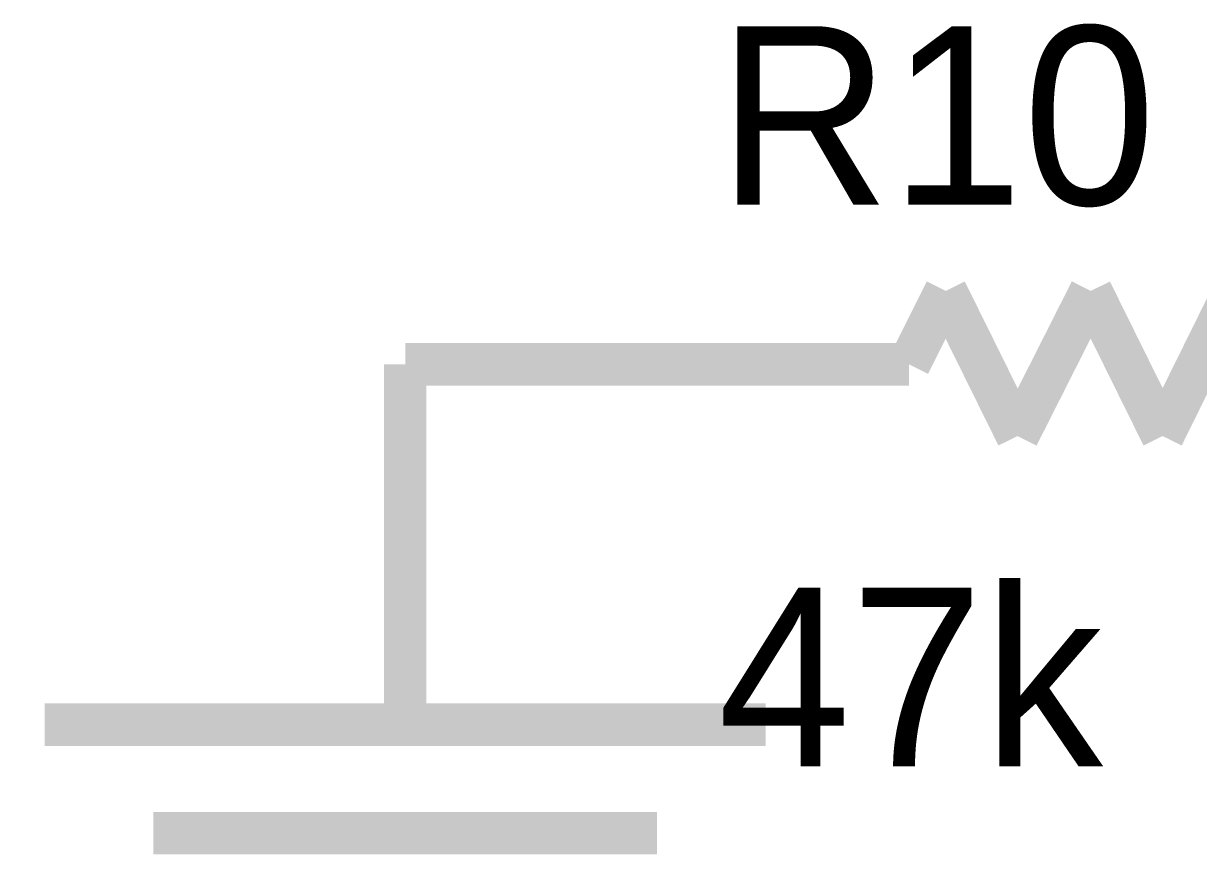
# Model space of a CAD drawing. Header units: inches. Extents: x 0 to 432, y 0 to 280.
# Drawn here: x 142.1 to 150.37, y 179.42 to 185.27 of the extents above; entities that cross this region are included whole.
import ezdxf

# ---------------------------------------------------------------- set-up
doc = ezdxf.new("R2010")
doc.units = ezdxf.units.IN
doc.layers.add('Sheet', color=255, linetype='Continuous')

msp = doc.modelspace()

# ---------------------------------------------------------------- linework, layer by layer
at = {"layer": 'Sheet'}
for points in [[(148.3358, 182.8677, 0.2997, 0.2997, 0), (148.5941, 183.3843, 0.2997, 0.2997, 0)], [(148.5941, 183.3843, 0.2997, 0.2997, 0), (149.0995, 182.3624, 0.2997, 0.2997, 0)], [(149.0995, 182.3624, 0.2997, 0.2997, 0), (149.6161, 183.3843, 0.2997, 0.2997, 0)], [(149.6161, 183.3843, 0.2997, 0.2997, 0), (150.1215, 182.3624, 0.2997, 0.2997, 0)], [(150.1215, 182.3624, 0.2997, 0.2997, 0), (150.6269, 183.3843, 0.2997, 0.2997, 0)], [(147.325, 182.8677, 0.2997, 0.2997, 0), (144.7869, 182.8677, 0.2997, 0.2997, 0)], [(144.7869, 182.8677, 0.2997, 0.2997, 0), (144.7869, 180.3298, 0.2997, 0.2997, 0)], [(147.325, 182.8677, 0.2997, 0.2997, 0), (148.3358, 182.8677, 0.2997, 0.2997, 0)], [(142.2487, 180.3298, 0.2997, 0.2997, 0), (147.325, 180.3298, 0.2997, 0.2997, 0)], [(143.0124, 179.5662, 0.2997, 0.2997, 0), (146.5613, 179.5662, 0.2997, 0.2997, 0)]]:
    msp.add_lwpolyline(points, format="xyseb", dxfattribs=at)

# ---------------------------------------------------------------- texts
for s, p in [('R10', (146.9881, 183.9907)), ('47k', (146.9881, 180.0378))]:
    msp.add_text(s, height=1.25775, dxfattribs=at).set_placement(p)

doc.saveas('drawing.dxf')
